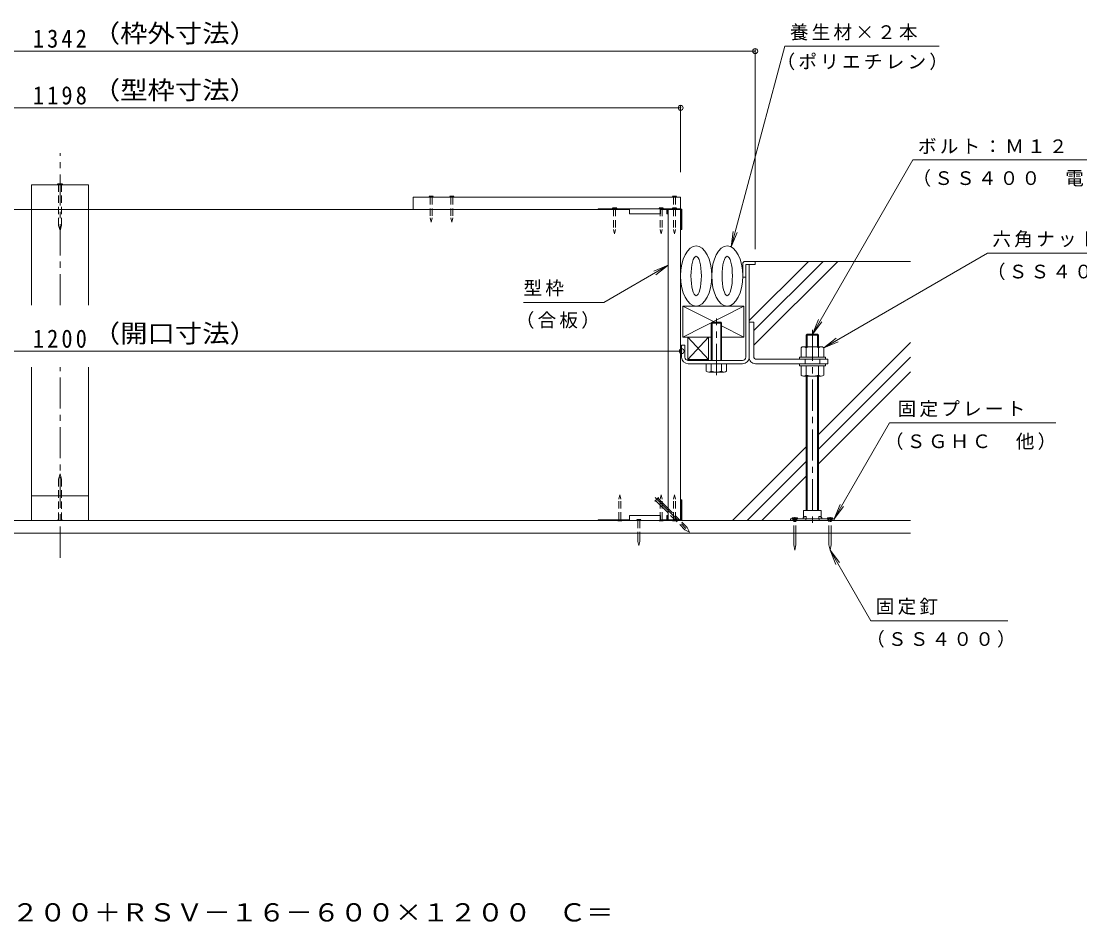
# Model space of a CAD drawing. Units: millimetres at full size, sheet at 1:6. Extents: x -2215 to 2320, y -1648 to 1656.
# Drawn here: x 713 to 1735, y -1648 to -779 of the extents above; entities that cross this region are included whole.
import ezdxf
from ezdxf.enums import TextEntityAlignment as Align

# ---------------------------------------------------------------- set-up
doc = ezdxf.new("R2010")
doc.units = ezdxf.units.MM
doc.header["$LTSCALE"] = 6
doc.header["$PDMODE"] = 32
doc.header["$PDSIZE"] = 4.8
doc.linetypes.add('CHAIN1', pattern=[8, 5, -1, 1, -1])
doc.linetypes.add('DASHED1', pattern=[1.8, 1.2, -0.6])
for name, color, linetype, lineweight in [('1-0_1-0ﾚｲﾔ', 4, 'Continuous', 9), ('1-1_1-1ﾚｲﾔ', 2, 'Continuous', 9), ('1-3_1-3ﾚｲﾔ', 4, 'Continuous', 9), ('1-5_1-5ﾚｲﾔ', 7, 'Continuous', 9), ('1-6_1-6ﾚｲﾔ', 6, 'Continuous', 9), ('1-7', 5, 'Continuous', 5), ('1-8', 3, 'Continuous', 9), ('1-A', 3, 'Continuous', 9), ('1-B', 4, 'Continuous', 9), ('1-C', 4, 'Continuous', 9), ('1-D', 5, 'Continuous', 5), ('1-E', 3, 'Continuous', 9), ('1-F', 7, 'Continuous', 9), ('F-5_F-5ﾚｲﾔ', 7, 'Continuous', 9)]:
    doc.layers.add(name, color=color, linetype=linetype, lineweight=lineweight)
doc.styles.add('ＭＳ ゴシック', font='')
doc.styles.get('ＭＳ ゴシック').set_extended_font_data('MS Gothic')

msp = doc.modelspace()

# ---------------------------------------------------------------- linework, layer by layer
at = {"layer": '1-0_1-0ﾚｲﾔ'}
for p, q in [((1497.669, -1261.108), (1455.669, -1261.108)), ((1457.669, -1261.108), (1457.669, -1259.508)), ((1461.669, -1261.108), (1461.669, -1259.508)), ((1470.169, -1259.508), (1470.169, -1261.108)), ((1483.169, -1259.508), (1483.169, -1261.108)), ((1491.669, -1261.108), (1491.669, -1259.508)), ((1495.669, -1261.108), (1495.669, -1259.508)), ((1497.669, -1259.508), (1497.669, -1261.108))]:
    msp.add_line(p, q, dxfattribs=at)
at = {"layer": '1-0_1-0ﾚｲﾔ', "linetype": 'CHAIN1'}
for p, q in [((1459.669, -1262.346), (1459.669, -1257.777)), ((1493.669, -1262.346), (1493.669, -1257.777))]:
    msp.add_line(p, q, dxfattribs=at)
at = {"layer": '1-0_1-0ﾚｲﾔ'}
msp.add_lwpolyline([(1497.669, -1259.508), (1455.669, -1259.508), (1455.669, -1261.108)], dxfattribs=at)
at = {"layer": '1-1_1-1ﾚｲﾔ', "color": 6, "linetype": 'CHAIN1'}
for p, q in [((750.468, -1053.256), (750.468, -906.671)), ((750.468, -1296.906), (750.468, -1112.993))]:
    msp.add_line(p, q, dxfattribs=at)
at = {"layer": '1-1_1-1ﾚｲﾔ'}
for p, q in [((1415.669, -1014.109), (1412.469, -1014.109)), ((1412.469, -1103.409), (1412.469, -1014.109)), ((1415.669, -1103.409), (1415.669, -1014.109)), ((1353.669, -1103.409), (1353.669, -1091.809)), ((1409.269, -1106.609), (1356.869, -1106.609)), ((1356.869, -1109.809), (1378.969, -1109.809)), ((1409.269, -1109.809), (1388.969, -1109.809)), ((1571.469, -1261.109), (-70.532, -1261.109)), ((-70.532, -1273.109), (1571.469, -1273.109))]:
    msp.add_line(p, q, dxfattribs=at)
msp.add_lwpolyline([(1350.469, -1103.409), (1350.469, -1091.809), (1353.669, -1091.809)], dxfattribs=at)
for centre, radius, start, end in [((1356.869, -1103.409), 6.4, 180, 270), ((1356.869, -1103.409), 3.2, 180, 270), ((1409.269, -1103.409), 3.2, 270, 0), ((1409.269, -1103.409), 6.4, 270, 0)]:
    msp.add_arc(centre, radius, start, end, dxfattribs=at)
at = {"layer": '1-3_1-3ﾚｲﾔ'}
for p, q in [((1411.469, -1011.109), (1421.469, -1011.109)), ((1409.469, -1013.109), (1409.469, -1026.109)), ((1412.469, -1026.109), (1412.469, -1014.109)), ((1412.469, -1026.109), (1409.469, -1026.109))]:
    msp.add_line(p, q, dxfattribs=at)
msp.add_lwpolyline([(1421.469, -1011.109), (1421.469, -1014.109), (1412.469, -1014.109)], dxfattribs=at)
msp.add_arc((1411.469, -1013.109), 2, 90, 180, dxfattribs=at)
at = {"layer": '1-5_1-5ﾚｲﾔ'}
for p, q in [((1450.05, -803.561), (1599.102, -803.561)), ((1476.669, -1081.108), (1573.715, -913.02)), ((1573.715, -913.02), (1875.94, -913.02)), ((1398.211, -997.025), (1403.951, -983.167)), ((1645.57, -1003.145), (1947.408, -1003.145)), ((1337.469, -1014.837), (1323.611, -1020.578)), ((1275.427, -1050.657), (1197.685, -1050.657)), ((1476.669, -1081.108), (1482.409, -1067.25)), ((1476.669, -1081.108), (1485.801, -1069.208)), ((1487.669, -1094.309), (1501.527, -1088.569)), ((1497.669, -1259.508), (1551.133, -1166.907)), ((1551.133, -1166.907), (1711.572, -1166.907)), ((1497.669, -1259.508), (1503.409, -1245.65)), ((1497.669, -1259.508), (1506.801, -1247.608)), ((1493.669, -1289.508), (1502.801, -1301.409)), ((1493.669, -1289.508), (1499.41, -1303.367)), ((1533.02, -1357.666), (1493.669, -1289.508)), ((1533.02, -1357.666), (1665.126, -1357.666))]:
    msp.add_line(p, q, dxfattribs=at)
for points in [[(1450.05, -803.561), (1398.211, -997.025), (1400.169, -982.154)], [(1645.57, -1003.145), (1487.669, -1094.309), (1499.569, -1085.177)], [(1275.427, -1050.657), (1337.469, -1014.837), (1325.569, -1023.969)]]:
    msp.add_lwpolyline(points, dxfattribs=at)
at = {"layer": '1-6_1-6ﾚｲﾔ'}
for p, q in [((1415.669, -1068.2), (1472.76, -1011.109)), ((1420.169, -1091.984), (1501.044, -1011.109)), ((1420.169, -1077.842), (1486.902, -1011.109)), ((1421.469, -1011.109), (1571.469, -1011.109)), ((1356.469, -1084.109), (1356.469, -1105.609)), ((1376.469, -1084.109), (1356.469, -1105.609)), ((1356.469, -1084.109), (1376.469, -1105.609)), ((1376.469, -1084.109), (1356.469, -1084.109)), ((1376.469, -1105.609), (1376.469, -1084.109)), ((1482.669, -1177.976), (1571.469, -1089.176)), ((1482.669, -1192.118), (1571.469, -1103.318)), ((1376.469, -1105.609), (1356.469, -1105.609)), ((1482.669, -1206.26), (1571.469, -1117.461)), ((1399.537, -1261.108), (1470.669, -1189.976)), ((1413.679, -1261.108), (1470.669, -1204.118)), ((1427.821, -1261.108), (1470.669, -1218.261))]:
    msp.add_line(p, q, dxfattribs=at)
for centre, major_axis, ratio in [((1364.469, -1025.109), (0, -29), 0.517241), ((1394.469, -1025.109), (0, -29), 0.517241), ((1364.469, -1025.109), (0, -19), 0.263158), ((1394.469, -1025.109), (0, -19), 0.263158)]:
    msp.add_ellipse(centre, major_axis=major_axis, ratio=ratio, dxfattribs=at)
at = {"layer": '1-7'}
for p, q in [((1379.781, -1069.809), (1378.969, -1070.621)), ((1388.969, -1070.621), (1378.969, -1070.621)), ((1378.969, -1106.609), (1378.969, -1070.621)), ((1388.157, -1069.809), (1379.781, -1069.809)), ((1379.781, -1106.609), (1379.781, -1069.809)), ((1388.157, -1069.809), (1388.969, -1070.621)), ((1388.157, -1106.609), (1388.157, -1069.809)), ((1388.969, -1070.621), (1388.969, -1075.309)), ((1388.969, -1070.621), (1388.969, -1106.609)), ((1393.769, -1109.809), (1374.169, -1109.809)), ((1374.169, -1116.914), (1374.169, -1109.809)), ((1378.969, -1109.809), (1378.969, -1116.914)), ((1388.969, -1109.809), (1388.969, -1116.914)), ((1393.769, -1116.914), (1393.769, -1109.809)), ((1391.369, -1117.809), (1376.569, -1117.809))]:
    msp.add_line(p, q, dxfattribs=at)
at = {"layer": '1-7', "linetype": 'CHAIN1'}
msp.add_line((1383.969, -1120.686), (1383.969, -1066.276), dxfattribs=at)
at = {"layer": '1-7'}
for centre, radius, start, end in [((1376.569, -1114.143), 3.666, 229.1022, 310.89809), ((1383.969, -1103.393), 14.416, 249.70546, 290.29454), ((1391.369, -1114.143), 3.666, 229.10191, 310.8978)]:
    msp.add_arc(centre, radius, start, end, dxfattribs=at)
at = {"layer": '1-8'}
for p, q in [((747.944, -936.139), (748.948, -937.109)), ((747.944, -936.139), (752.993, -936.139)), ((752.993, -936.139), (751.989, -937.109)), ((1324.595, -1242.276), (1328.166, -1238.706)), ((1324.595, -1242.276), (1325.992, -1242.252)), ((1337.469, -1253.729), (1325.992, -1242.252)), ((1328.166, -1238.706), (1328.141, -1240.102)), ((1337.469, -1249.43), (1328.141, -1240.102)), ((747.944, -1261.109), (748.948, -1260.139)), ((752.993, -1261.109), (747.944, -1261.109)), ((752.993, -1261.109), (751.989, -1260.139)), ((1457.169, -1258.508), (1457.169, -1259.508)), ((1462.169, -1258.508), (1457.169, -1258.508)), ((1462.169, -1258.508), (1462.169, -1259.508)), ((1491.169, -1258.508), (1496.169, -1258.508)), ((1491.169, -1258.508), (1491.169, -1259.508)), ((1496.169, -1258.508), (1496.169, -1259.508)), ((1458.669, -1284.508), (1458.669, -1273.108)), ((1460.669, -1284.508), (1460.669, -1273.108)), ((1492.669, -1284.508), (1492.669, -1273.108)), ((1494.669, -1284.508), (1494.669, -1273.108)), ((1458.669, -1284.508), (1459.669, -1289.508)), ((1460.669, -1284.508), (1459.669, -1289.508)), ((1492.669, -1284.508), (1493.669, -1289.508)), ((1494.669, -1284.508), (1493.669, -1289.508))]:
    msp.add_line(p, q, dxfattribs=at)
at = {"layer": '1-8', "linetype": 'DASHED1'}
for p, q in [((748.948, -976.259), (748.948, -937.109)), ((751.989, -976.259), (751.989, -937.109)), ((748.948, -976.259), (750.468, -981.109)), ((751.989, -976.259), (750.468, -981.109)), ((748.948, -1220.988), (750.468, -1216.139)), ((748.948, -1220.988), (748.948, -1260.139)), ((751.989, -1220.988), (750.468, -1216.139)), ((751.989, -1220.988), (751.989, -1260.139)), ((1349.148, -1261.109), (1337.469, -1249.43)), ((1344.848, -1261.109), (1337.469, -1253.729)), ((1353.675, -1269.935), (1344.848, -1261.109)), ((1355.825, -1267.786), (1349.148, -1261.109)), ((1458.669, -1273.108), (1458.669, -1259.508)), ((1460.669, -1273.108), (1460.669, -1259.508)), ((1492.669, -1273.108), (1492.669, -1259.508)), ((1494.669, -1273.108), (1494.669, -1259.508)), ((1353.675, -1269.935), (1358.179, -1272.29)), ((1355.825, -1267.786), (1358.179, -1272.29))]:
    msp.add_line(p, q, dxfattribs=at)
at = {"layer": '1-8', "linetype": 'CHAIN1'}
msp.add_line((1324.77, -1238.88), (1358.781, -1272.891), dxfattribs=at)
at = {"layer": '1-A'}
for p, q in [((1337.169, -960.309), (1269.969, -960.309)), ((1269.969, -961.109), (1269.969, -960.309)), ((1299.969, -960.309), (1299.969, -965.309)), ((1329.969, -960.309), (1329.969, -965.309)), ((1337.169, -960.309), (1349.769, -960.309)), ((1299.969, -961.109), (1269.969, -961.109)), ((1329.969, -965.309), (1299.969, -965.309)), ((1336.169, -961.109), (1329.969, -961.109)), ((1336.169, -961.309), (1336.169, -965.309)), ((1336.969, -965.309), (1336.169, -965.309)), ((1336.969, -961.609), (1336.969, -965.309)), ((1349.469, -961.109), (1337.469, -961.109)), ((1349.969, -961.609), (1349.969, -980.309)), ((1350.769, -961.309), (1350.769, -980.309)), ((1350.769, -980.309), (1349.469, -980.309)), ((1410.469, -1054.109), (1351.469, -1054.109)), ((1382.346, -1069.809), (1351.469, -1054.109)), ((1351.469, -1084.109), (1410.469, -1054.109)), ((1410.469, -1084.109), (1410.469, -1054.109)), ((1350.769, -1241.109), (1349.469, -1241.109)), ((1349.969, -1259.809), (1349.969, -1241.109)), ((1350.769, -1260.109), (1350.769, -1241.109)), ((1299.969, -1261.109), (1299.969, -1256.109)), ((1329.969, -1256.109), (1299.969, -1256.109)), ((1329.969, -1261.109), (1329.969, -1256.109)), ((1336.169, -1260.109), (1336.169, -1256.109)), ((1336.969, -1256.109), (1336.169, -1256.109)), ((1336.969, -1259.809), (1336.969, -1256.109)), ((1269.969, -1260.309), (1269.969, -1261.109)), ((1299.969, -1260.309), (1269.969, -1260.309)), ((1337.169, -1261.109), (1269.969, -1261.109)), ((1336.169, -1260.309), (1329.969, -1260.309)), ((1349.769, -1261.109), (1337.169, -1261.109)), ((1337.469, -1260.309), (1349.469, -1260.309))]:
    msp.add_line(p, q, dxfattribs=at)
at = {"layer": '1-A', "color": 2}
for p, q in [((1468.169, -1251.508), (1468.169, -1258.1)), ((1485.169, -1251.508), (1468.169, -1251.508)), ((1485.169, -1251.508), (1485.169, -1258.1)), ((1469.219, -1257.243), (1467.669, -1258.508)), ((1467.669, -1258.508), (1467.669, -1259.508)), ((1484.119, -1257.243), (1485.669, -1258.508)), ((1485.669, -1258.508), (1485.669, -1259.508))]:
    msp.add_line(p, q, dxfattribs=at)
at = {"layer": '1-A'}
for points in [[(1351.469, -1054.109), (1351.469, -1084.109), (1378.969, -1084.109)], [(1388.969, -1084.109), (1410.469, -1084.109), (1388.969, -1073.176)]]:
    msp.add_lwpolyline(points, dxfattribs=at)
at = {"layer": '1-A', "color": 2}
for points in [[(1469.219, -1257.243), (1470.564, -1257.243), (1470.564, -1259.508)], [(1484.119, -1257.243), (1482.775, -1257.243), (1482.775, -1259.508)]]:
    msp.add_lwpolyline(points, dxfattribs=at)
at = {"layer": '1-A'}
for centre, radius, start, end in [((1337.169, -961.309), 1, 90, 180), ((1349.769, -961.309), 1, 0, 90), ((1337.469, -961.609), 0.5, 90, 180), ((1349.469, -961.609), 0.5, 0, 90), ((1337.169, -1260.109), 1, 180, 270), ((1337.469, -1259.809), 0.5, 180, 270), ((1349.469, -1259.809), 0.5, 270, 0), ((1349.769, -1260.109), 1, 270, 0)]:
    msp.add_arc(centre, radius, start, end, dxfattribs=at)
at = {"layer": '1-B', "color": 3}
for p, q in [((722.968, -937.109), (722.968, -961.109)), ((722.968, -961.109), (777.968, -961.109))]:
    msp.add_line(p, q, dxfattribs=at)
at = {"layer": '1-B', "color": 6}
msp.add_line((1349.469, -960.309), (1349.469, -949.109), dxfattribs=at)
at = {"layer": '1-B'}
for p, q in [((230.968, -961.109), (1269.969, -961.109)), ((1337.469, -961.109), (1337.469, -1261.109)), ((1349.469, -961.109), (1349.469, -1261.109))]:
    msp.add_line(p, q, dxfattribs=at)
at = {"layer": '1-B', "color": 5, "lineweight": 5}
msp.add_line((777.968, -1237.109), (777.968, -1261.109), dxfattribs=at)
at = {"layer": '1-B', "color": 3}
msp.add_lwpolyline([(722.968, -937.109), (777.968, -937.109), (777.968, -961.109)], dxfattribs=at)
at = {"layer": '1-B', "color": 6}
msp.add_lwpolyline([(1349.469, -949.109), (1091.376, -949.109), (1091.376, -961.109)], dxfattribs=at)
at = {"layer": '1-B', "color": 5, "lineweight": 5}
msp.add_lwpolyline([(777.968, -1237.109), (722.968, -1237.109), (722.968, -1261.109)], dxfattribs=at)
at = {"layer": '1-C'}
for p, q in [((1106.689, -948.109), (1107.69, -949.109)), ((1106.689, -948.109), (1110.689, -948.109)), ((1109.689, -949.109), (1110.689, -948.109)), ((1126.689, -948.109), (1127.689, -949.109)), ((1126.689, -948.109), (1130.689, -948.109)), ((1129.689, -949.109), (1130.689, -948.109)), ((1341.469, -948.109), (1345.469, -948.109)), ((1341.469, -948.109), (1342.469, -949.109)), ((1344.469, -949.109), (1345.469, -948.109)), ((1308.169, -1273.109), (1308.169, -1281.109)), ((1310.169, -1273.109), (1310.169, -1281.109)), ((1308.169, -1281.109), (1309.169, -1285.109)), ((1310.169, -1281.109), (1309.169, -1285.109))]:
    msp.add_line(p, q, dxfattribs=at)
at = {"layer": '1-C', "linetype": 'DASHED1'}
for p, q in [((1107.69, -949.108), (1107.69, -969.108)), ((1109.689, -949.108), (1109.689, -969.108)), ((1129.689, -949.108), (1129.689, -969.108)), ((1342.469, -949.109), (1342.469, -959.309)), ((1344.469, -949.109), (1344.469, -959.309)), ((1283.769, -959.309), (1284.769, -960.309)), ((1283.769, -959.309), (1287.769, -959.309)), ((1284.769, -960.309), (1284.769, -980.309)), ((1286.769, -960.309), (1287.769, -959.309)), ((1286.769, -960.309), (1286.769, -980.309)), ((1328.769, -959.309), (1329.769, -960.309)), ((1328.769, -959.309), (1332.769, -959.309)), ((1331.769, -960.309), (1332.769, -959.309)), ((1331.769, -960.309), (1331.769, -980.309)), ((1341.469, -959.309), (1342.469, -960.309)), ((1341.469, -959.309), (1345.469, -959.309)), ((1342.469, -960.309), (1342.469, -980.309)), ((1344.469, -960.309), (1345.469, -959.309)), ((1344.469, -960.309), (1344.469, -980.309)), ((1107.69, -969.108), (1108.689, -973.108)), ((1109.689, -969.108), (1108.689, -973.108)), ((1129.689, -969.108), (1128.689, -973.108)), ((1284.769, -980.309), (1285.769, -984.309)), ((1286.769, -980.309), (1285.769, -984.309)), ((1331.769, -980.309), (1330.769, -984.309)), ((1342.469, -980.309), (1343.469, -984.309)), ((1344.469, -980.309), (1343.469, -984.309)), ((1289.769, -1240.309), (1290.769, -1236.309)), ((1291.769, -1240.309), (1290.769, -1236.309)), ((1329.769, -1240.309), (1330.769, -1236.309)), ((1331.768, -1240.309), (1330.769, -1236.309)), ((1342.469, -1240.309), (1343.469, -1236.309)), ((1344.469, -1240.309), (1343.469, -1236.309)), ((1289.769, -1260.309), (1289.769, -1240.309)), ((1291.769, -1260.309), (1291.769, -1240.309)), ((1329.769, -1260.309), (1329.769, -1240.309)), ((1331.768, -1260.309), (1331.768, -1240.309)), ((1342.469, -1260.309), (1342.469, -1240.309)), ((1344.469, -1260.309), (1344.469, -1240.309)), ((1288.769, -1261.309), (1289.769, -1260.309)), ((1288.769, -1261.309), (1292.769, -1261.309)), ((1291.769, -1260.309), (1292.769, -1261.309)), ((1307.169, -1260.108), (1308.169, -1261.109)), ((1307.169, -1260.108), (1311.169, -1260.108)), ((1308.169, -1261.109), (1308.169, -1273.109)), ((1310.169, -1261.109), (1311.169, -1260.108)), ((1310.169, -1261.109), (1310.169, -1273.109)), ((1328.769, -1261.309), (1329.769, -1260.309)), ((1328.769, -1261.309), (1332.769, -1261.309)), ((1331.769, -1260.309), (1332.769, -1261.309)), ((1341.469, -1261.309), (1342.469, -1260.309)), ((1341.469, -1261.309), (1345.469, -1261.309)), ((1344.469, -1260.309), (1345.469, -1261.309))]:
    msp.add_line(p, q, dxfattribs=at)
at = {"layer": '1-C', "color": 7}
for p, q in [((1356.469, -1105.609), (1376.469, -1105.609)), ((1356.469, -1106.609), (1356.469, -1105.609)), ((1376.469, -1106.609), (1356.469, -1106.609)), ((1356.672, -1106.609), (1357.672, -1105.609)), ((1359.5, -1106.609), (1360.5, -1105.609)), ((1362.329, -1106.609), (1363.329, -1105.609)), ((1365.157, -1106.609), (1366.157, -1105.609)), ((1367.986, -1106.609), (1368.986, -1105.609)), ((1370.814, -1106.609), (1371.814, -1105.609)), ((1373.643, -1106.609), (1374.643, -1105.609)), ((1376.469, -1105.609), (1376.469, -1106.609))]:
    msp.add_line(p, q, dxfattribs=at)
at = {"layer": '1-C', "linetype": 'DASHED1'}
for points in [[(1127.689, -949.108), (1127.689, -969.108), (1128.689, -973.108)], [(1329.769, -960.309), (1329.769, -980.309), (1330.769, -984.309)]]:
    msp.add_lwpolyline(points, dxfattribs=at)
at = {"layer": '1-D', "color": 2, "lineweight": 9}
for p, q in [((722.968, -961.109), (777.968, -961.109)), ((722.968, -961.109), (722.968, -1053.256)), ((777.968, -961.109), (777.968, -1053.256)), ((722.968, -1112.993), (722.968, -1237.109)), ((777.968, -1112.993), (777.968, -1237.109)), ((722.968, -1237.109), (777.968, -1237.109))]:
    msp.add_line(p, q, dxfattribs=at)
at = {"layer": '1-D'}
for p, q in [((1471.669, -1081.108), (1470.669, -1082.109)), ((1470.669, -1082.109), (1470.669, -1093.309)), ((1471.669, -1081.108), (1481.669, -1081.108)), ((1471.669, -1081.108), (1471.669, -1093.309)), ((1481.669, -1081.108), (1481.669, -1093.309)), ((1482.669, -1082.109), (1482.669, -1093.309)), ((1464.169, -1103.308), (1464.169, -1105.309)), ((1464.169, -1103.308), (1489.169, -1103.308)), ((1465.669, -1103.308), (1465.669, -1094.309)), ((1468.166, -1093.309), (1485.172, -1093.309)), ((1470.669, -1103.308), (1470.669, -1094.309)), ((1482.669, -1103.308), (1482.669, -1094.309)), ((1487.669, -1103.308), (1487.669, -1094.309)), ((1489.169, -1103.308), (1489.169, -1105.309)), ((1464.169, -1105.309), (1489.169, -1105.309)), ((1464.169, -1109.809), (1489.169, -1109.809)), ((1465.669, -1111.809), (1465.669, -1120.808)), ((1470.669, -1111.809), (1470.669, -1120.808)), ((1482.669, -1111.809), (1482.669, -1120.808)), ((1487.669, -1111.809), (1487.669, -1120.808)), ((1489.169, -1109.809), (1489.169, -1111.809)), ((1468.166, -1121.809), (1485.172, -1121.809)), ((1470.669, -1121.809), (1470.669, -1251.508)), ((1471.669, -1121.809), (1471.669, -1251.508)), ((1481.669, -1121.809), (1481.669, -1251.508)), ((1482.669, -1121.809), (1482.669, -1251.508))]:
    msp.add_line(p, q, dxfattribs=at)
at = {"layer": '1-D', "linetype": 'CHAIN1'}
msp.add_line((1476.669, -1077.109), (1476.669, -1264.672), dxfattribs=at)
at = {"layer": '1-D'}
for points in [[(1470.669, -1082.109), (1482.669, -1082.109), (1481.669, -1081.108)], [(1464.169, -1109.809), (1464.169, -1111.809), (1489.169, -1111.809)]]:
    msp.add_lwpolyline(points, dxfattribs=at)
for centre, radius, start, end in [((1468.169, -1096.934), 3.625, 46.39719, 133.60283), ((1476.669, -1111.809), 18.5, 71.07536, 108.92465), ((1485.169, -1096.934), 3.625, 46.39719, 133.60283), ((1468.169, -1118.184), 3.625, 226.39719, 313.60283), ((1476.669, -1103.309), 18.5, 251.07536, 288.92465), ((1485.169, -1118.184), 3.625, 226.39719, 313.60283)]:
    msp.add_arc(centre, radius, start, end, dxfattribs=at)
at = {"layer": '1-E'}
for p, q in [((1415.669, -1069.808), (1415.669, -1103.408)), ((1415.669, -1069.808), (1420.169, -1069.808)), ((1420.169, -1103.809), (1420.169, -1069.808)), ((1421.669, -1105.309), (1491.669, -1105.309)), ((1491.669, -1109.809), (1421.669, -1109.809)), ((1491.669, -1105.309), (1491.669, -1109.809))]:
    msp.add_line(p, q, dxfattribs=at)
at = {"layer": '1-E', "linetype": 'DASHED1'}
for p, q in [((1469.669, -1109.809), (1469.669, -1105.309)), ((1483.669, -1109.809), (1483.669, -1105.309))]:
    msp.add_line(p, q, dxfattribs=at)
at = {"layer": '1-E'}
for radius, start in [(6, 176.17647), (1.5, 180.00027)]:
    msp.add_arc((1421.669, -1103.809), radius, start, 270, dxfattribs=at)
at = {"layer": '1-F'}
for p, q in [((1421.469, -806.342), (1421.469, -999.109)), ((79.468, -808.142), (1421.469, -808.142)), ((151.467, -862.879), (1349.468, -862.879)), ((1349.468, -861.079), (1349.468, -925.108)), ((1350.469, -1097.609), (150.468, -1097.609))]:
    msp.add_line(p, q, dxfattribs=at)
for p in [(1421.469, -808.142), (1349.468, -862.879), (1350.469, -1097.609)]:
    msp.add_point(p, dxfattribs=at)

# ---------------------------------------------------------------- texts
at = {"layer": '1-5_1-5ﾚｲﾔ', "char_height": 13.2, "attachment_point": 7, "style": 'ＭＳ ゴシック'}
for s, insert in [('\\T1.17;養生材×２本', (1454.893, -797.939)), ('\\T1.17;（ポリエチレン）', (1442.015, -826.629)), ('\\T1.17;ボルト：Ｍ１２', (1578.506, -907.398)), ('\\T1.17;（ＳＳ４００\u3000電気亜鉛めっき）', (1573.17, -939.04)), ('\\T1.17;六角ナット・平座金', (1650.361, -997.523)), ('\\T1.17;（ＳＳ４００\u3000電気亜鉛めっき）', (1645.024, -1029.165)), ('\\T1.17;型枠', (1197.729, -1044.817)), ('\\T1.17;（合板）', (1190.305, -1076.033)), ('\\T1.17;固定プレート', (1558.848, -1161.285)), ('\\T1.17;（ＳＧＨＣ\u3000他）', (1546.572, -1192.927)), ('\\T1.17;固定釘', (1537.811, -1352.044)), ('\\T1.17;（ＳＳ４００）', (1528.459, -1383.686))]:
    msp.add_mtext(s, dxfattribs=dict(at, insert=insert))
at = {"layer": '1-F', "color": 2, "style": 'ＭＳ ゴシック', "width": 1.1}
for s, p in [('（枠外寸法）', (782.081, -805.142)), ('（型枠寸法）', (782.08, -859.879)), ('（開口寸法）', (782.081, -1094.609))]:
    msp.add_text(s, height=17.6, dxfattribs=at).set_placement(p, align=Align.BOTTOM_LEFT)
at = {"layer": '1-F', "color": 2, "char_height": 17.6, "attachment_point": 7, "style": 'ＭＳ ゴシック'}
for s, insert in [('\\T1.28;\\W0.9;1342', (724.218, -805.142)), ('\\T1.28;\\W0.9;1198', (724.218, -859.879)), ('\\T1.28;\\W0.9;1200', (724.218, -1094.609))]:
    msp.add_mtext(s, dxfattribs=dict(at, insert=insert))
at = {"layer": 'F-5_F-5ﾚｲﾔ', "color": 2, "style": 'ＭＳ ゴシック', "width": 1.1}
msp.add_text('Ｗ－１ＥＣ－６００×１２００＋ＲＳＶ－１６－６００×１２００\u3000Ｃ＝', height=17.6, dxfattribs=at).set_placement((413.451, -1653.113), align=Align.BOTTOM_LEFT)

doc.saveas('drawing.dxf')
